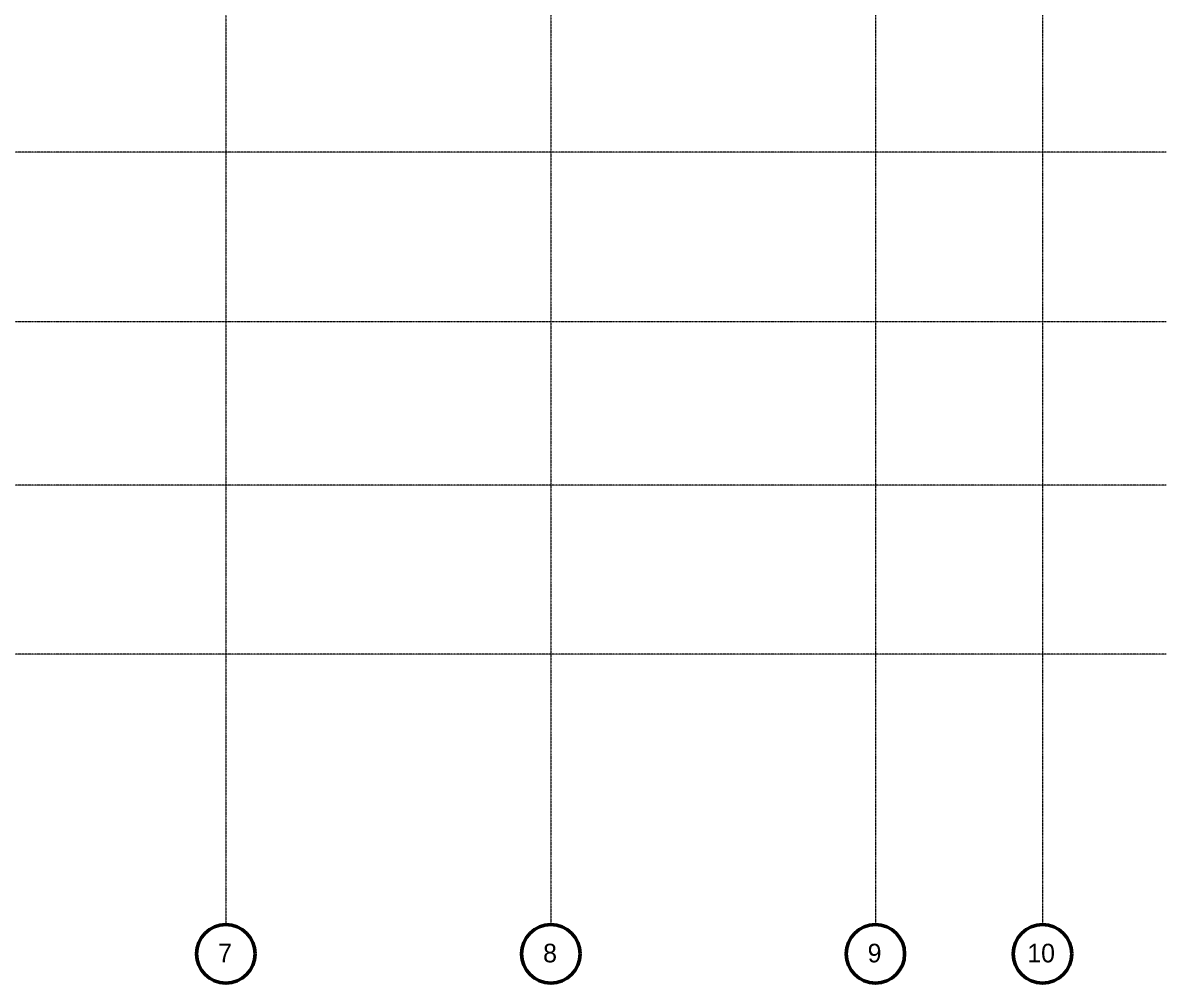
# Model space of a CAD drawing. Header units: millimetres. Extents: x 137829 to 196765, y -3018 to 487290.
# Drawn here: x 161761 to 183250, y 440930 to 458986 of the extents above; entities that cross this region are included whole.
import ezdxf

# ---------------------------------------------------------------- set-up
doc = ezdxf.new("R2010")
doc.units = ezdxf.units.MM
doc.linetypes.add('GridLine', pattern=[21, 12, -3, 3, -3])
doc.layers.add('S-GRID', color=1, linetype='Continuous', lineweight=5)
doc.layers.add('S-GRID-IDEN', color=1, linetype='Continuous', lineweight=50)
doc.styles.add('Akkurat-Light_1', font='Akkurat-Light.ttf', dxfattribs={"height": 350})

# ---------------------------------------------------------------- blocks, each defined once
blk = doc.blocks.new('Grid - 5_5mm-316140-12-30 - Typical Floor_Partition Types')
at = {"layer": 'S-GRID-IDEN'}
blk.add_circle((0, 0), 5.5, dxfattribs=at)

msp = doc.modelspace()

# ---------------------------------------------------------------- linework, layer by layer
at = {"layer": 'S-GRID', "linetype": 'GridLine'}
for p, q in [((171685.3, 465990.2), (171685.3, 442030)), ((177785.3, 465990.2), (177785.3, 442030)), ((180927.7, 465990.2), (180927.7, 442030)), ((165577.2, 463970.2), (165577.2, 442030)), ((183249.8, 456555.2), (140221, 456555.2)), ((183249.8, 453364.8), (140221, 453364.8)), ((183249.8, 450294.8), (140221, 450294.8)), ((183249.8, 447114.8), (140221, 447114.8))]:
    msp.add_line(p, q, dxfattribs=at)

# ---------------------------------------------------------------- block references
at = {"layer": 'S-GRID-IDEN', "xscale": 99.99999999999993, "yscale": 99.99999999999993, "zscale": 99.99999999999993, "rotation": 180}
for p in [(165577.2, 441480), (171685.3, 441480), (177785.3, 441480), (180927.7, 441480)]:
    msp.add_blockref('Grid - 5_5mm-316140-12-30 - Typical Floor_Partition Types', p, dxfattribs=at)

# ---------------------------------------------------------------- texts
at = {"layer": 'S-GRID-IDEN', "lineweight": 5, "char_height": 350, "attachment_point": 1, "style": 'Akkurat-Light_1'}
for s, insert, width in [('7', (165431.9, 441670.5), 344.726), ('8', (171539.9, 441670.5), 344.726), ('9', (177639.9, 441670.5), 344.726), ('10', (180639.9, 441670.5), 689.451)]:
    msp.add_mtext(s, dxfattribs=dict(at, insert=insert, width=width))

doc.saveas('drawing.dxf')
